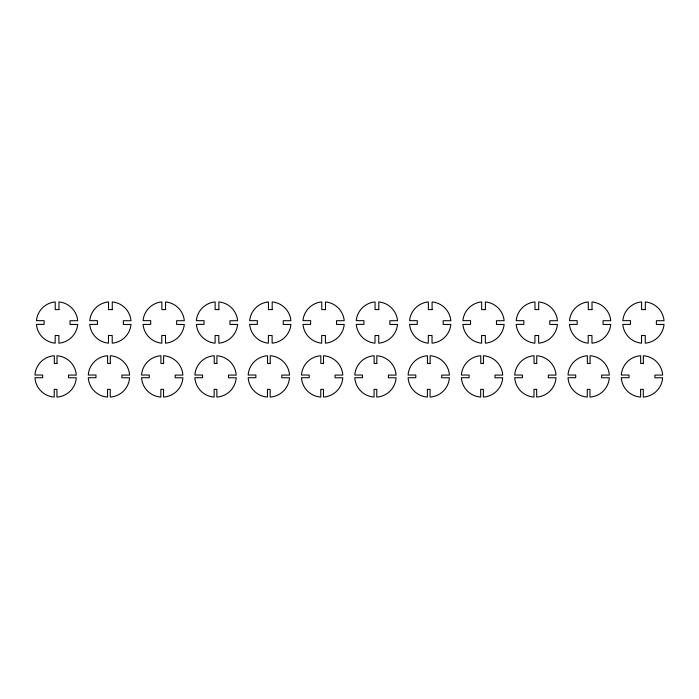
<?xml version="1.0" encoding="UTF-8"?>
<svg xmlns="http://www.w3.org/2000/svg" width="699" height="699" viewBox="0 0 699 699"><rect width="100%" height="100%" fill="white"/><g stroke="black" fill="none" stroke-linecap="round" stroke-linejoin="round"><path stroke-width="1.05" d="M58.961 309.605L55.23 309.605L55.23 301.924A20.708 20.708 0 0 0 36.444 320.666L44.116 320.666L44.116 324.388L36.444 324.388A20.708 20.708 0 0 0 55.177 343.183L55.177 335.511L58.908 335.511L58.908 343.183A20.708 20.708 0 0 0 77.694 324.45L70.022 324.45L70.022 320.719L77.703 320.719A20.708 20.708 0 0 0 58.961 301.933L58.961 309.605M112.268 309.605L108.537 309.605L108.537 301.924A20.708 20.708 0 0 0 89.752 320.666L97.423 320.666L97.423 324.388L89.743 324.388A20.708 20.708 0 0 0 108.485 343.183L108.485 335.511L112.207 335.511L112.207 343.183A20.708 20.708 0 0 0 131.001 324.45L123.33 324.45L123.33 320.719L131.001 320.719A20.708 20.708 0 0 0 112.268 301.933L112.268 309.605M165.567 309.605L161.845 309.605L161.845 301.924A20.708 20.708 0 0 0 143.05 320.666L150.722 320.666L150.722 324.388L143.05 324.388A20.708 20.708 0 0 0 161.784 343.183L161.784 335.511L165.514 335.511L165.514 343.183A20.708 20.708 0 0 0 184.3 324.45L176.629 324.45L176.629 320.719L184.309 320.719A20.708 20.708 0 0 0 165.567 301.933L165.567 309.605M218.874 309.605L215.143 309.605L215.143 301.924A20.708 20.708 0 0 0 196.358 320.666L204.029 320.666L204.029 324.388L196.358 324.388A20.708 20.708 0 0 0 215.091 343.183L215.091 335.511L218.822 335.511L218.822 343.183A20.708 20.708 0 0 0 237.608 324.45L229.936 324.45L229.936 320.719L237.616 320.719A20.708 20.708 0 0 0 218.874 301.933L218.874 309.605M272.182 309.605L268.451 309.605L268.451 301.924A20.708 20.708 0 0 0 249.665 320.666L257.337 320.666L257.337 324.388L249.657 324.388A20.708 20.708 0 0 0 268.399 343.183L268.399 335.511L272.121 335.511L272.121 343.183A20.708 20.708 0 0 0 290.915 324.45L283.244 324.45L283.244 320.719L290.915 320.719A20.708 20.708 0 0 0 272.182 301.933L272.182 309.605M325.481 309.605L321.758 309.605L321.758 301.924A20.708 20.708 0 0 0 302.964 320.666L310.636 320.666L310.636 324.388L302.964 324.388A20.708 20.708 0 0 0 321.697 343.183L321.697 335.511L325.428 335.511L325.428 343.183A20.708 20.708 0 0 0 344.214 324.45L336.542 324.45L336.542 320.719L344.223 320.719A20.708 20.708 0 0 0 325.481 301.933L325.481 309.605M378.788 309.605L375.057 309.605L375.057 301.924A20.708 20.708 0 0 0 356.272 320.666L363.943 320.666L363.943 324.388L356.272 324.388A20.708 20.708 0 0 0 375.005 343.183L375.005 335.511L378.736 335.511L378.736 343.183A20.708 20.708 0 0 0 397.521 324.45L389.85 324.45L389.85 320.719L397.53 320.719A20.708 20.708 0 0 0 378.788 301.933L378.788 309.605M432.096 309.605L428.365 309.605L428.365 301.924A20.708 20.708 0 0 0 409.579 320.666L417.251 320.666L417.251 324.388L409.57 324.388A20.708 20.708 0 0 0 428.312 343.183L428.312 335.511L432.034 335.511L432.034 343.183A20.708 20.708 0 0 0 450.829 324.45L443.157 324.45L443.157 320.719L450.829 320.719A20.708 20.708 0 0 0 432.096 301.933L432.096 309.605M485.394 309.605L481.672 309.605L481.672 301.924A20.708 20.708 0 0 0 462.887 320.666L470.549 320.666L470.549 324.388L462.878 324.388A20.708 20.708 0 0 0 481.62 343.183L481.62 335.511L485.342 335.511L485.342 343.183A20.708 20.708 0 0 0 504.128 324.45L496.465 324.45L496.465 320.719L504.136 320.719A20.708 20.708 0 0 0 485.394 301.933L485.394 309.605M538.702 309.605L534.971 309.605L534.971 301.924A20.708 20.708 0 0 0 516.185 320.666L523.857 320.666L523.857 324.388L516.185 324.388A20.708 20.708 0 0 0 534.918 343.183L534.918 335.511L538.649 335.511L538.649 343.183A20.708 20.708 0 0 0 557.435 324.45L549.764 324.45L549.764 320.719L557.444 320.719A20.708 20.708 0 0 0 538.702 301.933L538.702 309.605M592.009 309.605L588.278 309.605L588.278 301.924A20.708 20.708 0 0 0 569.493 320.666L577.164 320.666L577.164 324.388L569.484 324.388A20.708 20.708 0 0 0 588.226 343.183L588.226 335.511L591.957 335.511L591.957 343.183A20.708 20.708 0 0 0 610.743 324.45L603.071 324.45L603.071 320.719L610.743 320.719A20.708 20.708 0 0 0 592.009 301.933L592.009 309.605M645.308 309.605L641.586 309.605L641.586 301.924A20.708 20.708 0 0 0 622.8 320.666L630.463 320.666L630.463 324.388L622.792 324.388A20.708 20.708 0 0 0 641.533 343.183L641.533 335.511L645.256 335.511L645.256 343.183A20.708 20.708 0 0 0 664.041 324.45L656.378 324.45L656.378 320.719L664.05 320.719A20.708 20.708 0 0 0 645.308 301.933L645.308 309.605M56.995 363.454L54.304 363.454L54.304 355.739A20.708 20.708 0 0 0 34.95 375.031L42.665 375.031L42.665 377.722L34.95 377.722A20.708 20.708 0 0 0 54.242 397.067L54.242 389.36L56.934 389.36L56.934 397.076A20.708 20.708 0 0 0 76.287 377.775L68.572 377.775L68.572 375.083L76.287 375.083A20.708 20.708 0 0 0 56.995 355.739L56.995 363.454M110.293 363.454L107.602 363.454L107.602 355.739A20.708 20.708 0 0 0 88.257 375.031L95.973 375.031L95.973 377.722L88.257 377.722A20.708 20.708 0 0 0 107.55 397.067L107.55 389.36L110.241 389.36L110.241 397.076A20.708 20.708 0 0 0 129.586 377.775L121.879 377.775L121.879 375.083L129.595 375.083A20.708 20.708 0 0 0 110.293 355.739L110.293 363.454M163.601 363.454L160.91 363.454L160.91 355.739A20.708 20.708 0 0 0 141.565 375.031L149.271 375.031L149.271 377.722L141.556 377.722A20.708 20.708 0 0 0 160.857 397.067L160.857 389.36L163.549 389.36L163.549 397.076A20.708 20.708 0 0 0 182.893 377.775L175.178 377.775L175.178 375.083L182.893 375.083A20.708 20.708 0 0 0 163.601 355.739L163.601 363.454M216.908 363.454L214.217 363.454L214.217 355.739A20.708 20.708 0 0 0 194.864 375.031L202.579 375.031L202.579 377.722L194.864 377.722A20.708 20.708 0 0 0 214.156 397.067L214.156 389.36L216.856 389.36L216.856 397.076A20.708 20.708 0 0 0 236.201 377.775L228.486 377.775L228.486 375.083L236.201 375.083A20.708 20.708 0 0 0 216.908 355.739L216.908 363.454M270.207 363.454L267.516 363.454L267.516 355.739A20.708 20.708 0 0 0 248.171 375.031L255.886 375.031L255.886 377.722L248.171 377.722A20.708 20.708 0 0 0 267.464 397.067L267.464 389.36L270.155 389.36L270.155 397.076A20.708 20.708 0 0 0 289.5 377.775L281.793 377.775L281.793 375.083L289.508 375.083A20.708 20.708 0 0 0 270.207 355.739L270.207 363.454M323.515 363.454L320.824 363.454L320.824 355.739A20.708 20.708 0 0 0 301.479 375.031L309.185 375.031L309.185 377.722L301.47 377.722A20.708 20.708 0 0 0 320.771 397.067L320.771 389.36L323.462 389.36L323.462 397.076A20.708 20.708 0 0 0 342.807 377.775L335.092 377.775L335.092 375.083L342.807 375.083A20.708 20.708 0 0 0 323.515 355.739L323.515 363.454M376.822 363.454L374.131 363.454L374.131 355.739A20.708 20.708 0 0 0 354.777 375.031L362.493 375.031L362.493 377.722L354.777 377.722A20.708 20.708 0 0 0 374.07 397.067L374.07 389.36L376.77 389.36L376.77 397.076A20.708 20.708 0 0 0 396.115 377.775L388.399 377.775L388.399 375.083L396.115 375.083A20.708 20.708 0 0 0 376.822 355.739L376.822 363.454M430.121 363.454L427.43 363.454L427.43 355.739A20.708 20.708 0 0 0 408.085 375.031L415.8 375.031L415.8 377.722L408.085 377.722A20.708 20.708 0 0 0 427.377 397.067L427.377 389.36L430.068 389.36L430.068 397.076A20.708 20.708 0 0 0 449.413 377.775L441.707 377.775L441.707 375.083L449.422 375.083A20.708 20.708 0 0 0 430.121 355.739L430.121 363.454M483.428 363.454L480.737 363.454L480.737 355.739A20.708 20.708 0 0 0 461.392 375.031L469.099 375.031L469.099 377.722L461.384 377.722A20.708 20.708 0 0 0 480.685 397.067L480.685 389.36L483.376 389.36L483.376 397.076A20.708 20.708 0 0 0 502.721 377.775L495.014 377.775L495.014 375.083L502.721 375.083A20.708 20.708 0 0 0 483.428 355.739L483.428 363.454M536.736 363.454L534.045 363.454L534.045 355.739A20.708 20.708 0 0 0 514.7 375.031L522.406 375.031L522.406 377.722L514.691 377.722A20.708 20.708 0 0 0 533.984 397.067L533.984 389.36L536.683 389.36L536.683 397.076A20.708 20.708 0 0 0 556.028 377.775L548.313 377.775L548.313 375.083L556.028 375.083A20.708 20.708 0 0 0 536.736 355.739L536.736 363.454M590.035 363.454L587.343 363.454L587.343 355.739A20.708 20.708 0 0 0 567.999 375.031L575.714 375.031L575.714 377.722L567.999 377.722A20.708 20.708 0 0 0 587.291 397.067L587.291 389.36L589.982 389.36L589.982 397.076A20.708 20.708 0 0 0 609.327 377.775L601.621 377.775L601.621 375.083L609.336 375.083A20.708 20.708 0 0 0 590.035 355.739L590.035 363.454M643.342 363.454L640.651 363.454L640.651 355.739A20.708 20.708 0 0 0 621.306 375.031L629.013 375.031L629.013 377.722L621.297 377.722A20.708 20.708 0 0 0 640.599 397.067L640.599 389.36L643.29 389.36L643.29 397.076A20.708 20.708 0 0 0 662.635 377.775L654.928 377.775L654.928 375.083L662.643 375.083A20.708 20.708 0 0 0 643.342 355.739L643.342 363.454"/></g></svg>
